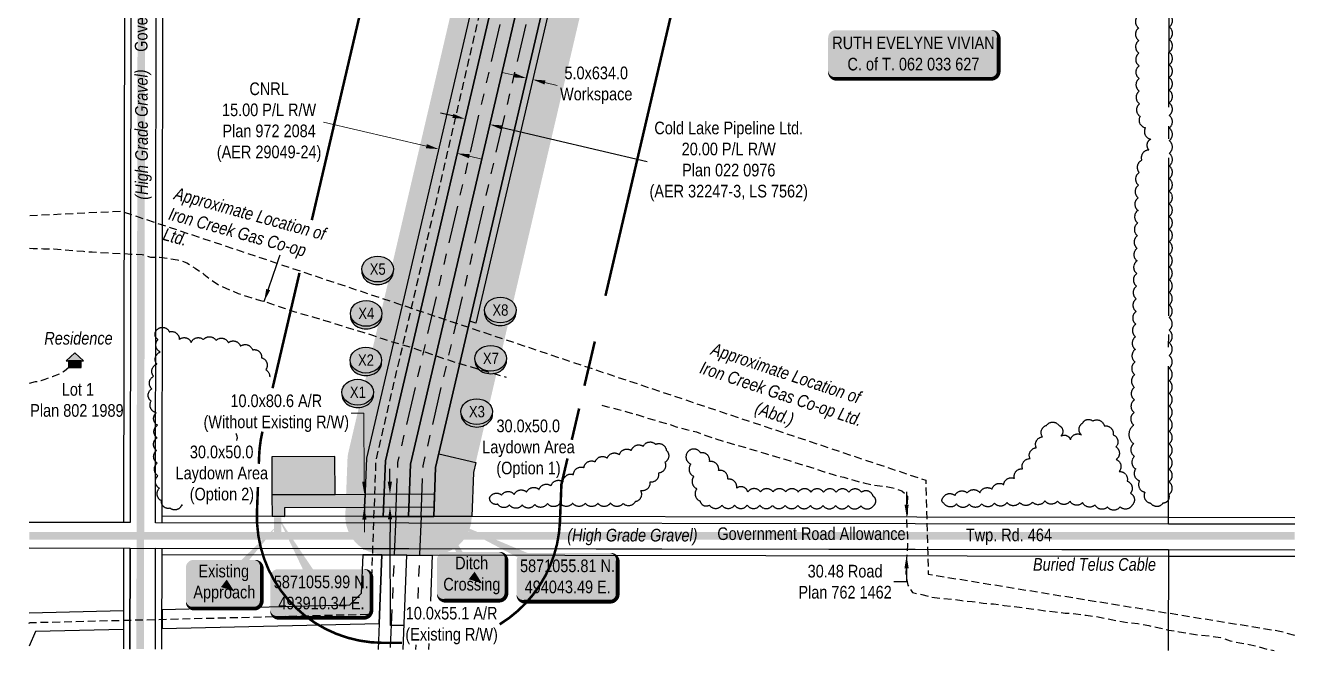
# Model space of a CAD drawing. Extents: x 493642 to 494827, y 5870938 to 5872645.
# Drawn here: x 493710 to 494718, y 5870938 to 5871445 of the extents above; entities that cross this region are included whole.
import ezdxf
from ezdxf.enums import TextEntityAlignment as Align

# ---------------------------------------------------------------- set-up
doc = ezdxf.new("R2010")
doc.units = 0
doc.header["$LTSCALE"] = 5
doc.header["$PDSIZE"] = 0.5
for name, pattern in [('0', [1, 1, 0]), ('foc-DRILLPATH', [14.75, 6, -1.75, 1.75, -1.75, 1.75, -1.75]), ('foc-QUARTERLINE', [33, 25, -3, 2, -3]), ('foc-TIELINE', [1.875, 1.25, -0.625]), ('UG_PIPE', [1.875, 1.25, -0.625])]:
    doc.linetypes.add(name, pattern=pattern)
doc.layers.get('Defpoints').update_dxf_attribs({"color": 9})
for name, color, linetype in [('AS-OWNER', 7, 'Continuous'), ('AS-PIPE-UG', 44, 'UG_PIPE'), ('AS-PIPE-UG-T', 44, 'Continuous'), ('AS-RESIDENCE', 14, 'Continuous'), ('AS-ROADS', 254, 'Continuous'), ('AS-TELUS', 224, 'foc-TEL'), ('C-RW', 13, 'Continuous'), ('DETAIL-T', 7, 'Continuous'), ('F-RW', 190, 'Continuous'), ('L-ROAD-T', 7, 'Continuous'), ('L-SEC', 7, 'Continuous'), ('L-SECQ', 8, 'foc-QUARTERLINE'), ('L-TITLEDB-T', 4, 'Continuous'), ('P-BUFFER-H 30m', 51, 'Continuous'), ('P-BUFFER-YELLOW', 50, 'foc-TIELINE'), ('P-CROSSINGS', 250, 'Continuous'), ('P-PDRILLPATH', 12, 'foc-DRILLPATH'), ('P-PROPOSED', 10, 'Continuous'), ('P-PROPOSED-T', 10, 'Continuous'), ('P-TEMP-BLUE', 146, 'Continuous'), ('P-TEMP-BLUE-T', 146, 'Continuous'), ('P-TEMP-H', 41, 'Continuous'), ('P-TEMP_ACCESS ROAD', 46, 'Continuous'), ('P-TEMP_LOG DECK', 46, 'Continuous'), ('P-TEMP_WORKSPACE', 46, 'Continuous'), ('T-BUSH', 110, '0')]:
    doc.layers.add(name, color=color, linetype=linetype)
for name, color, linetype, lineweight in [('F-RW-T', 190, 'Continuous', 9), ('P-TEMP-T', 46, 'Continuous', 18), ('T-TEXT', 48, 'Continuous', 18)]:
    doc.layers.add(name, color=color, linetype=linetype, lineweight=lineweight)
for name, color, linetype, true_color in [('P-REPAIR-TEAL-H', 7, 'Continuous', 0xb8f9d7), ('P-REPAIR-YELLOW-H', 7, 'Continuous', 0xeff1c0), ('P-TEMP-BLUE-H', 7, 'Continuous', 0x99e6ff)]:
    doc.layers.add(name, color=color, linetype=linetype, true_color=true_color)
doc.styles.add('175L', font='ARIALN.TTF', dxfattribs={"height": 20})
doc.styles.add('80', font='ARIALN.TTF', dxfattribs={"height": 10})
doc.styles.add('80CG', font='ARIALN.TTF', dxfattribs={"height": 10})
doc.styles.add('80L', font='ARIALN.TTF', dxfattribs={"height": 10})
doc.styles.add('80LS', font='ARIALNI.TTF', dxfattribs={"height": 10})
doc.styles.add('Crossing', font='ARIALN.TTF', dxfattribs={"height": 10})
doc.styles.add('foc-LtypeFont', font='ARIALN.TTF', dxfattribs={"height": 7.35})
doc.linetypes.add('foc-TEL', pattern='A,2,-1,["T",foc-LtypeFont,S=0.2,R=0,X=-0.425,Y=-0.75],-1.24,8', length=12.24)
doc.dimstyles.new('Compass 5 000', dxfattribs={"dimscale": 5, "dimtxt": 9, "dimasz": 2, "dimexe": 0.2, "dimexo": 0.0625, "dimgap": 0.5, "dimtad": 0, "dimtih": 1, "dimtoh": 1, "dimzin": 0, "dimdsep": 46, "dimtxsty": '80CG', "dimcen": 0.1, "dimse1": 1, "dimse2": 1, "dimclrd": 256, "dimclrt": 256, "dimaunit": 1, "dimadec": 4, "dimazin": 0, "dimtfac": 0.06, "dimtofl": 0, "dimtmove": 0, "dimatfit": 1, "dimfxl": 0.2, "dimtolj": 1, "dimtzin": 0, "dimlwd": -1, "dimarcsym": 0})

# ---------------------------------------------------------------- blocks, each defined once
blk = doc.blocks.new('*D373')
at = {"layer": 'Defpoints', "color": 0, "transparency": 16777216}
for p in [(494038.2, 5871349.6), (494037.5, 5871346.7), (494052.9, 5871346.2)]:
    blk.add_point(p, dxfattribs=at)
at = {"layer": 'F-RW-T', "transparency": 16777216}
for p, q in [((494027.8, 5871348.9), (493946.5, 5871367.9)), ((494061.9, 5871341), (494071.6, 5871338.7))]:
    blk.add_line(p, q, dxfattribs=at)
for points in [[(494028.2, 5871350.6), (494027.4, 5871347.3), (494037.5, 5871346.7)], [(494062.3, 5871342.6), (494061.5, 5871339.4), (494052.2, 5871343.3)]]:
    blk.add_solid(points, dxfattribs=at)
at = {"layer": 'F-RW-T', "transparency": 16777216, "insert": (493903.3, 5871367.9), "char_height": 10, "attachment_point": 5, "style": '80CG'}
blk.add_mtext('\\A1;CNRL\\P15.00 P/L R/W^JPlan 972 2084\\P(AER 29049-24)', dxfattribs=at)
blk = doc.blocks.new('*D374')
at = {"layer": 'Defpoints', "color": 0, "transparency": 16777216}
for p in [(494078, 5871366.1), (494055, 5871355.4), (494074.5, 5871350.9)]:
    blk.add_point(p, dxfattribs=at)
at = {"layer": 'P-PROPOSED-T', "color": 240, "transparency": 16777216}
for p, q in [((494048.8, 5871372.9), (494039.1, 5871375.2)), ((494087.8, 5871363.8), (494202.7, 5871336.9))]:
    blk.add_line(p, q, dxfattribs=at)
for points in [[(494049.2, 5871374.5), (494048.4, 5871371.3), (494058.5, 5871370.6)], [(494088.1, 5871365.4), (494087.4, 5871362.2), (494078, 5871366.1)]]:
    blk.add_solid(points, dxfattribs=at)
at = {"layer": 'P-PROPOSED-T', "transparency": 16777216, "insert": (494267.2, 5871336.9), "char_height": 10, "attachment_point": 5, "style": '80CG'}
blk.add_mtext('\\A1;Cold Lake Pipeline Ltd.\\P20.00 P/L R/W\\PPlan 022 0976\\P(AER 32247-3, LS 7562)', dxfattribs=at)
blk = doc.blocks.new('*D377')
at = {"layer": 'Defpoints', "color": 0, "transparency": 16777216}
for p in [(494205.4, 5871055.6), (494408.1, 5871055.3), (494205.3, 5871025.1)]:
    blk.add_point(p, dxfattribs=at)
at = {"layer": 'L-TITLEDB-T', "transparency": 16777216}
for p, q in [((494408.1, 5871065.3), (494408.1, 5871075.3)), ((494408, 5871014.8), (494408, 5871004.2)), ((494408, 5871004.2), (494398, 5871004.2))]:
    blk.add_line(p, q, dxfattribs=at)
for points in [[(494406.4, 5871065.3), (494409.7, 5871065.3), (494408.1, 5871055.3)], [(494406.3, 5871014.8), (494409.7, 5871014.8), (494408, 5871024.8)]]:
    blk.add_solid(points, dxfattribs=at)
at = {"layer": 'L-TITLEDB-T', "transparency": 16777216, "insert": (494359.3, 5871004.2), "char_height": 10, "attachment_point": 5, "style": '80CG'}
blk.add_mtext('\\A1;30.48 Road\\PPlan 762 1462', dxfattribs=at)
blk = doc.blocks.new('*D380')
at = {"layer": 'Defpoints', "color": 0, "transparency": 16777216}
for p in [(493961.4, 5871073.3), (493978.7, 5871073.4), (493961.5, 5871063.3)]:
    blk.add_point(p, dxfattribs=at)
at = {"layer": 'P-TEMP-T', "transparency": 16777216}
for p, q in [((493978.4, 5871137.6), (493968.4, 5871137.6)), ((493978.6, 5871083.4), (493978.4, 5871137.6)), ((493978.8, 5871053.4), (493978.8, 5871043.4))]:
    blk.add_line(p, q, dxfattribs=at)
for points in [[(493980.3, 5871083.4), (493977, 5871083.4), (493978.7, 5871073.4)], [(493980.4, 5871053.4), (493977.1, 5871053.4), (493978.7, 5871063.4)]]:
    blk.add_solid(points, dxfattribs=at)
at = {"layer": 'P-TEMP-T', "transparency": 16777216, "insert": (493909, 5871137.6), "char_height": 10, "attachment_point": 5, "style": '80CG'}
blk.add_mtext('\\A1;10.0x80.6 A/R\\P(Without Existing R/W)', dxfattribs=at)
blk = doc.blocks.new('*U384')
h = blk.add_hatch(color=255)
edge = h.paths.add_edge_path()
edge.add_line((-24, -20), (24, -20))
edge.add_arc((24, -14), 6, 270, 360)
edge.add_line((30, -14), (30, 12.5))
edge.add_arc((24, 12.5), 6, 0, 90)
edge.add_line((24, 18.5), (-24, 18.5))
edge.add_arc((-24, 12.5), 6, 90, 180)
edge.add_line((-30, 12.5), (-30, -14))
edge.add_arc((-24, -14), 6, 180, 270)
at = {"color": 1, "flags": 128}
for points in [[(42.9, 46.3, 0, 7.5, 0), (0, 0, 0, 0, 0)], [(8.2, -6.3, 0, 7.5, 0), (0, 0, 0, 0, 0)]]:
    blk.add_lwpolyline(points, format="xyseb", dxfattribs=at)
blk.add_lwpolyline([(-24, -20, 3, 3, 0), (24, -20, 3, 3, 0.414214), (30, -14, 3, 3, 0), (30, 12.5, 3, 0, 0.414214), (24, 18.5, 0, 0, 0), (-24, 18.5, 0, 0, 0.414214), (-30, 12.5, 0, 0, 0), (-30, -14, 0, 3, 0.414214)], format="xyseb", close=True, dxfattribs=at)
at = {"color": 1, "style": '80'}
blk.add_attdef('ENTER_TEXT_001', (-26.8, -4.9), '', height=10, dxfattribs=at)
blk = doc.blocks.new('*U385')
h = blk.add_hatch(color=254)
edge = h.paths.add_edge_path()
edge.add_line((-34, -20), (34, -20))
edge.add_arc((34, -14), 6, 270, 360)
edge.add_line((40, -14), (40, 12.5))
edge.add_arc((34, 12.5), 6, 0, 90)
edge.add_line((34, 18.5), (-34, 18.5))
edge.add_arc((-34, 12.5), 6, 90, 180)
edge.add_line((-40, 12.5), (-40, -14))
edge.add_arc((-34, -14), 6, 180, 270)
at = {"color": 1, "flags": 128}
blk.add_lwpolyline([(-34, 59.8, 0, 10, 0), (0, 0, 5, 5, 0)], format="xyseb", dxfattribs=at)
blk.add_lwpolyline([(-34, -20, 3, 3, 0), (34, -20, 3, 3, 0.414214), (40, -14, 3, 3, 0), (40, 12.5, 3, 0, 0.414214), (34, 18.5, 0, 0, 0), (-34, 18.5, 0, 0, 0.414214), (-40, 12.5, 0, 0, 0), (-40, -14, 0, 3, 0.414214)], format="xyseb", close=True, dxfattribs=at)
at = {"color": 1, "style": '80'}
blk.add_attdef('ENTER_TEXT_001', (-36, -5), '', height=10, dxfattribs=at)
blk = doc.blocks.new('*U386')
h = blk.add_hatch(color=255)
edge = h.paths.add_edge_path()
edge.add_line((-21.5, -20), (21.5, -20))
edge.add_arc((21.5, -14), 6, 270, 360)
edge.add_line((27.5, -14), (27.5, 12.5))
edge.add_arc((21.5, 12.5), 6, 0, 90)
edge.add_line((21.5, 18.5), (-21.5, 18.5))
edge.add_arc((-21.5, 12.5), 6, 90, 180)
edge.add_line((-27.5, 12.5), (-27.5, -14))
edge.add_arc((-21.5, -14), 6, 180, 270)
at = {"color": 1, "flags": 128}
for points in [[(-24.8, 46.7, 0, 7.5, 0), (0, 0, 0, 0, 0)], [(8.2, -6.3, 0, 7.5, 0), (0, 0, 0, 0, 0)]]:
    blk.add_lwpolyline(points, format="xyseb", dxfattribs=at)
blk.add_lwpolyline([(-21.5, -20, 3, 3, 0), (21.5, -20, 3, 3, 0.414214), (27.5, -14, 3, 3, 0), (27.5, 12.5, 3, 0, 0.414214), (21.5, 18.5, 0, 0, 0), (-21.5, 18.5, 0, 0, 0.414214), (-27.5, 12.5, 0, 0, 0), (-27.5, -14, 0, 3, 0.414214)], format="xyseb", close=True, dxfattribs=at)
at = {"color": 1, "style": '80'}
blk.add_attdef('ENTER_TEXT_001', (-26.8, -4.9), '', height=10, dxfattribs=at)
blk = doc.blocks.new('*U387')
h = blk.add_hatch(color=254)
edge = h.paths.add_edge_path()
edge.add_line((-34, -20), (34, -20))
edge.add_arc((34, -14), 6, 270, 360)
edge.add_line((40, -14), (40, 12.5))
edge.add_arc((34, 12.5), 6, 0, 90)
edge.add_line((34, 18.5), (-34, 18.5))
edge.add_arc((-34, 12.5), 6, 90, 180)
edge.add_line((-40, 12.5), (-40, -14))
edge.add_arc((-34, -14), 6, 180, 270)
at = {"color": 1, "flags": 128}
blk.add_lwpolyline([(-100.4, 47.5, 0, 10, 0), (0, 0, 5, 5, 0)], format="xyseb", dxfattribs=at)
blk.add_lwpolyline([(-34, -20, 3, 3, 0), (34, -20, 3, 3, 0.414214), (40, -14, 3, 3, 0), (40, 12.5, 3, 0, 0.414214), (34, 18.5, 0, 0, 0), (-34, 18.5, 0, 0, 0.414214), (-40, 12.5, 0, 0, 0), (-40, -14, 0, 3, 0.414214)], format="xyseb", close=True, dxfattribs=at)
at = {"color": 1, "style": '80'}
blk.add_attdef('ENTER_TEXT_001', (-36, -5), '', height=10, dxfattribs=at)
blk = doc.blocks.new('res_occ')
for points in [[(0.1, 0.89), (-1.26, -0.37), (1.46, -0.37)], [(-0.9, -1.43), (1.1, -1.43), (1.1, -0.37), (-0.9, -0.37)]]:
    blk.add_hatch(color=14).paths.add_polyline_path(points)
at = {"color": 14}
for points in [[(0.1, 0.89), (-1.26, -0.37), (1.46, -0.37)], [(-0.9, -1.43), (1.1, -1.43), (1.1, -0.37), (-0.9, -0.37)]]:
    blk.add_lwpolyline(points, close=True, dxfattribs=at)
blk = doc.blocks.new('xing2')
h = blk.add_hatch(color=50)
h.dxf.hatch_style = 1
edge = h.paths.add_edge_path()
edge.add_ellipse((0, 0), major_axis=(-12.5, 0), ratio=0.816297, start_angle=0, end_angle=360)
h = blk.add_hatch(color=250)
h.dxf.hatch_style = 1
edge = h.paths.add_edge_path()
edge.add_ellipse((0, -2), major_axis=(-12.5, 0), ratio=0.816297, start_angle=0, end_angle=180)
edge.add_line((12.5, -2), (12.5, 0))
edge.add_ellipse((0, 0), major_axis=(-12.5, 0), ratio=0.816297, start_angle=0, end_angle=180, ccw=False)
edge.add_line((-12.5, 0), (-12.5, -2))
at = {"color": 250}
blk.add_ellipse((0, 0), major_axis=(-12.5, 0), ratio=0.816297, dxfattribs=at)
blk.add_ellipse((0, -2), major_axis=(-12.5, 0), ratio=0.816297, start_param=0, end_param=3.141593, dxfattribs=at)
at = {"color": 250, "style": 'Crossing'}
blk.add_attdef('CROSSING', text='', height=9, dxfattribs=at).set_placement((0.1, 0), align=Align.MIDDLE_CENTER)
at = {"color": 250, "style": 'Crossing', "flags": 1}
for tag, p in [('OWNER', (0.1, -12.5)), ('DESCRIPTION', (0.1, -25.8)), ('LOCATION', (0.1, -39.3)), ('DWG_REF', (0.1, -52.8))]:
    blk.add_attdef(tag, text='', height=9, dxfattribs=at).set_placement(p, align=Align.MIDDLE_CENTER)
blk = doc.blocks.new('*U463')
h = blk.add_hatch(color=59)
edge = h.paths.add_edge_path()
edge.add_line((-61.5, -20), (61.5, -20))
edge.add_arc((61.5, -14), 6, 270, 360)
edge.add_line((67.5, -14), (67.5, 12.5))
edge.add_arc((61.5, 12.5), 6, 0, 90)
edge.add_line((61.5, 18.5), (-61.5, 18.5))
edge.add_arc((-61.5, 12.5), 6, 90, 180)
edge.add_line((-67.5, 12.5), (-67.5, -14))
edge.add_arc((-61.5, -14), 6, 180, 270)
at = {"color": 1, "flags": 128}
blk.add_lwpolyline([(-61.5, -20, 3, 3, 0), (61.5, -20, 3, 3, 0.414214), (67.5, -14, 3, 3, 0), (67.5, 12.5, 3, 0, 0.414214), (61.5, 18.5, 0, 0, 0), (-61.5, 18.5, 0, 0, 0.414214), (-67.5, 12.5, 0, 0, 0), (-67.5, -14, 0, 3, 0.414214)], format="xyseb", close=True, dxfattribs=at)
blk.add_lwpolyline([(-14, -2.4, 0, 7.5, 0), (0, 0, 0, 0, 0)], format="xyseb", dxfattribs=at)
at = {"color": 1, "style": '80'}
blk.add_attdef('ENTER_TEXT_001', (-36, -5), '', height=10, dxfattribs=at)
blk = doc.blocks.new('*D479')
at = {"layer": 'Defpoints', "color": 0, "transparency": 16777216}
for p in [(493999, 5871073.5), (494031.1, 5871073.6), (494031.1, 5871063.6)]:
    blk.add_point(p, dxfattribs=at)
at = {"layer": 'P-TEMP-BLUE-T', "transparency": 16777216}
for p, q in [((493998.9, 5871083.5), (493998.9, 5871093.5)), ((493999.1, 5871053.5), (493999.1, 5871043.5)), ((493999.4, 5870969.5), (493999.1, 5871043.5)), ((494009.4, 5870969.5), (493999.4, 5870969.5))]:
    blk.add_line(p, q, dxfattribs=at)
for points in [[(494000.6, 5871083.5), (493997.2, 5871083.5), (493999, 5871073.5)], [(494000.7, 5871053.5), (493997.4, 5871053.5), (493999, 5871063.5)]]:
    blk.add_solid(points, dxfattribs=at)
at = {"layer": 'P-TEMP-BLUE-T', "transparency": 16777216, "insert": (494047.8, 5870969.5), "char_height": 10, "attachment_point": 5, "style": '80CG'}
blk.add_mtext('\\A1;10.0x55.1 A/R\\P(Existing R/W)', dxfattribs=at)
blk = doc.blocks.new('*D486')
at = {"layer": 'Defpoints', "color": 0, "transparency": 16777216}
for p in [(494106.8, 5871401.2), (494111.6, 5871400.1), (494112, 5871401.7)]:
    blk.add_point(p, dxfattribs=at)
at = {"layer": 'P-TEMP-T', "transparency": 16777216}
for p, q in [((494097.4, 5871405.1), (494087.7, 5871407.3)), ((494121.7, 5871399.4), (494131.5, 5871397.1))]:
    blk.add_line(p, q, dxfattribs=at)
for points in [[(494097.8, 5871406.7), (494097, 5871403.4), (494107.1, 5871402.8)], [(494122.1, 5871401), (494121.4, 5871397.8), (494112, 5871401.7)]]:
    blk.add_solid(points, dxfattribs=at)
at = {"layer": 'P-TEMP-T', "transparency": 16777216, "insert": (494162.3, 5871397.1), "char_height": 10, "attachment_point": 5, "style": '80CG'}
blk.add_mtext('\\A1;5.0x634.0\\PWorkspace', dxfattribs=at)

msp = doc.modelspace()

# ---------------------------------------------------------------- hatches: boundary and pattern name
at = {"layer": 'P-BUFFER-H 30m'}
h = msp.add_hatch(color=256, dxfattribs=at)
h.dxf.hatch_style = 1
h.paths.add_polyline_path([(494239.869, 5871839.138), (494241.954, 5871848.059, 0.48272697), (494212.782, 5871884.885), (494192.25, 5871884.913), (494171.718, 5871884.941, 0.34887862), (494142.463, 5871861.765), (493966.128, 5871106.867, 0.04773497), (493965.364, 5871101.203), (493963.654, 5871057.013, 0.42550424), (493993.624, 5871025.853), (494013.605, 5871025.847), (494033.585, 5871025.798, 0.40365509), (494063.637, 5871054.637), (494065.031, 5871090.643)])
h.paths.add_polyline_path([(494035.164, 5871094.672), (494033.66, 5871055.797), (494013.647, 5871055.847), (493993.632, 5871055.853), (493995.342, 5871100.043), (494171.676, 5871854.941), (494192.208, 5871854.913), (494212.74, 5871854.885), (494210.655, 5871845.961)], flags=16)
at = {"layer": 'P-REPAIR-TEAL-H'}
h = msp.add_hatch(color=256, dxfattribs=at)
h.dxf.hatch_style = 1
h.paths.add_polyline_path([(493993.632, 5871055.853), (494013.647, 5871055.847), (494015.253, 5871097.358), (494192.208, 5871854.913), (494171.676, 5871854.941), (493995.342, 5871100.043)])
at = {"layer": 'P-REPAIR-YELLOW-H'}
h = msp.add_hatch(color=256, dxfattribs=at)
h.dxf.hatch_style = 1
h.paths.add_polyline_path([(494192.208, 5871854.913), (494191.18, 5871850.511), (494015.253, 5871097.357), (494013.647, 5871055.847), (494033.66, 5871055.797), (494035.164, 5871094.672), (494210.655, 5871845.961), (494212.74, 5871854.885)])
at = {"layer": 'P-TEMP-BLUE-H'}
h = msp.add_hatch(color=256, dxfattribs=at)
h.dxf.hatch_style = 1
h.paths.add_polyline_path([(493978.912, 5871063.367), (494033.962, 5871063.617), (494034.349, 5871073.619), (493979.299, 5871073.369)])
at = {"layer": 'P-TEMP-H'}
h = msp.add_hatch(color=256, dxfattribs=at)
h.dxf.hatch_style = 1
h.paths.add_polyline_path([(494211.249, 5871826.52), (494066.996, 5871208.964), (494062.233, 5871210.556), (494206.38, 5871827.657)])
h = msp.add_hatch(color=256, dxfattribs=at)
h.dxf.hatch_style = 1
h.paths.add_polyline_path([(494033.66, 5871055.797), (494035.164, 5871094.672), (494037.689, 5871105.481), (494066.903, 5871098.657), (494065.031, 5871090.643), (494063.681, 5871055.776)])
h = msp.add_hatch(color=256, dxfattribs=at)
h.dxf.hatch_style = 1
h.paths.add_polyline_path([(493955.493, 5871073.261), (493955.357, 5871103.261), (493905.358, 5871103.034), (493905.494, 5871073.035)])
h = msp.add_hatch(color=256, dxfattribs=at)
h.dxf.hatch_style = 1
h.paths.add_polyline_path([(493905.833, 5871056.001), (493915.835, 5871055.987), (493915.694, 5871063.081), (493978.912, 5871063.367), (493979.299, 5871073.369), (493905.494, 5871073.035)])

# ---------------------------------------------------------------- linework, layer by layer
at = {"layer": 'AS-PIPE-UG', "flags": 128}
for points in [[(493713.32, 5870971.178), (493713.641, 5870971.896), (493983.589, 5870978.575), (493987.994, 5871099.98), (494186.28, 5871954.964)], [(493713.781, 5871294.085), (493786.225, 5871297.592), (494423.147, 5871084.581), (494425.185, 5871010.157), (494703.541, 5870965.178), (494715.213, 5870961.756)], [(493713.744, 5871268.196), (493716.635, 5871268.108), (493724.659, 5871267.79), (493732.767, 5871267.811), (493740.739, 5871267.113), (493748.775, 5871266.224), (493756.27, 5871265.751), (493763.26, 5871265.218), (493763.36, 5871265.249), (493794.11, 5871263.609), (493797.552, 5871263.424), (493802.865, 5871263.26), (493802.887, 5871263.24), (493802.865, 5871263.26), (493809.413, 5871261.114), (493816.487, 5871261.027), (493823.168, 5871260.253), (493830.81, 5871259.036), (493838.224, 5871256.762), (493844.647, 5871252.419), (493851.613, 5871247.794), (493857.807, 5871242.799), (493863.945, 5871238.744), (493878.74, 5871232.479), (493886.086, 5871230.025), (493893.614, 5871227.71), (493900.973, 5871225.754), (493908.68, 5871222.997), (493916.021, 5871220.443), (493923.553, 5871217.923), (493931.197, 5871215.804), (493938.73, 5871213.628), (493946.386, 5871211.348), (493954.15, 5871208.995), (493961.855, 5871206.542), (493969.698, 5871204.059), (493977.463, 5871201.857), (493985.088, 5871199.299), (493992.79, 5871196.617), (494000.696, 5871194.176), (494008.472, 5871191.894), (494016.323, 5871189.591), (494024.09, 5871186.958), (494031.769, 5871184.31), (494039.395, 5871181.746), (494047.341, 5871179.061), (494055.18, 5871176.69), (494091.038, 5871166.109)], [(493713.591, 5871161.297), (493718.492, 5871162.588), (493722.826, 5871163.507), (493725.916, 5871164.511), (493731.783, 5871166.764), (493737.551, 5871168.946), (493741.271, 5871171.081), (493744.75, 5871174.079), (493748.08, 5871177.829)], [(494166.842, 5871143.967), (494171.178, 5871142.776), (494178.881, 5871140.789), (494186.648, 5871138.787), (494194.426, 5871136.486), (494202.168, 5871133.988), (494210.002, 5871131.695), (494217.939, 5871129.549), (494225.709, 5871126.943), (494233.846, 5871124.819), (494241.621, 5871122.762), (494249.193, 5871120.083), (494256.992, 5871117.373), (494264.867, 5871114.911), (494272.739, 5871112.537), (494280.773, 5871110.406), (494288.295, 5871108.157), (494296.232, 5871105.764), (494304.113, 5871103.412), (494311.557, 5871101.342), (494319.3, 5871098.769), (494327.542, 5871096.151), (494335.213, 5871093.8), (494342.871, 5871091.299), (494350.553, 5871088.778), (494358.35, 5871086.944), (494366.112, 5871084.51), (494374.076, 5871082.505), (494381.611, 5871080.799), (494389.458, 5871079.911), (494397.203, 5871078.62), (494404.346, 5871076.199), (494408.615, 5871072.08), (494408.33, 5871065.709), (494408.48, 5871058.449), (494408.022, 5871054.227), (494408.288, 5871046.364), (494408.657, 5871040.326), (494408.662, 5871040.145), (494408.808, 5871040.101), (494408.777, 5871039.792), (494408.812, 5871033.563), (494408.139, 5871026.173), (494407.704, 5871018.18), (494407.469, 5871010.094), (494408.995, 5871001.605), (494412.567, 5870995.693), (494420.025, 5870994.136), (494427.691, 5870992.166), (494435.796, 5870991.105), (494443.761, 5870990.504), (494451.805, 5870989.245), (494459.947, 5870988.69), (494468.727, 5870987.318), (494476.89, 5870986.629), (494485.154, 5870985.545), (494493.135, 5870984.522), (494501.182, 5870983.534), (494509.256, 5870982.579), (494517.35, 5870981.318), (494525.522, 5870980.442), (494533.654, 5870979.456), (494541.922, 5870978.81), (494550.258, 5870977.723), (494558.433, 5870976.582), (494566.521, 5870975.071), (494574.729, 5870973.246), (494582.685, 5870971.844), (494591.13, 5870971.159), (494599.665, 5870969.544), (494608.102, 5870967.755), (494615.579, 5870965.865), (494623.786, 5870964.648), (494631.477, 5870963.302), (494640.175, 5870962.06), (494648.64, 5870961.202), (494656.431, 5870959.979), (494664.276, 5870957.522), (494671.942, 5870955.76), (494679.349, 5870954.676), (494686.93, 5870952.889), (494693.588, 5870950.858), (494699, 5870949.697)]]:
    msp.add_lwpolyline(points, dxfattribs=at)
at = {"layer": 'AS-ROADS', "const_width": 6, "flags": 128}
for points in [[(493801.221, 5870950.973), (493803.124, 5871943.049)], [(493910.094, 5871039.737), (493910.094, 5871055.091)], [(493713.419, 5871040.547), (494715.312, 5871040.596)]]:
    msp.add_lwpolyline(points, dxfattribs=at)
at = {"layer": 'AS-TELUS', "flags": 128}
msp.add_lwpolyline([(493793.177, 5870950.985), (493793.278, 5871030.874), (494715.298, 5871029.557)], dxfattribs=at)
at = {"layer": 'C-RW', "flags": 128}
for points in [[(494195.042, 5871954.953), (494171.704, 5871855.06), (493995.342, 5871100.043), (493993.632, 5871055.853), (494013.646, 5871055.825), (494015.253, 5871097.357), (494191.18, 5871850.511), (494215.575, 5871954.927)], [(494009.564, 5870950.677), (494012.476, 5871025.364), (493992.451, 5871025.39), (493990.374, 5870971.293), (493989.541, 5870950.706), (493989.541, 5870950.706)]]:
    msp.add_lwpolyline(points, dxfattribs=at)
at = {"layer": 'F-RW', "flags": 128}
for points in [[(494179.643, 5871954.973), (494157.097, 5871858.472), (493980.409, 5871102.057), (493978.622, 5871055.897), (493993.632, 5871055.853), (493995.342, 5871100.043), (494171.704, 5871855.06), (494195.042, 5871954.953)], [(494236.107, 5871954.9), (494210.655, 5871845.961), (494035.164, 5871094.672), (494033.66, 5871055.797), (494013.647, 5871055.847), (494015.253, 5871097.357), (494191.18, 5871850.511), (494215.575, 5871954.927)], [(493818.518, 5870967.113), (493990.374, 5870971.293), (493992.451, 5871025.39), (493977.441, 5871025.459), (493976.278, 5870994.962), (493966.899, 5870985.726), (493818.55, 5870982.119), (493818.518, 5870967.113)], [(494009.564, 5870950.677), (494012.476, 5871025.364), (494032.491, 5871025.353), (494031.068, 5870988.85)], [(493713.332, 5870979.606), (493788.051, 5870981.364), (493788.03, 5870966.37), (493718.492, 5870964.729), (493713.294, 5870953.264)], [(494029.758, 5870955.272), (494029.578, 5870950.649)]]:
    msp.add_lwpolyline(points, dxfattribs=at)
at = {"layer": 'L-SEC'}
for p, q in [((493789.297, 5871855.468), (493788.127, 5871050.988)), ((493794.477, 5871855.461), (493793.307, 5871050.98)), ((493813.414, 5871050.952), (493814.584, 5871855.433)), ((493818.594, 5871050.945), (493819.764, 5871855.426)), ((494615.326, 5871054.991), (493818.602, 5871056.125)), ((494715.329, 5871054.845), (494615.326, 5871054.991)), ((493793.307, 5871050.98), (493713.434, 5871051.056)), ((494615.318, 5871049.811), (493813.414, 5871050.952)), ((494715.323, 5871049.665), (494615.318, 5871049.811)), ((493713.405, 5871030.95), (493793.278, 5871030.874)), ((493788.098, 5871030.88), (493787.997, 5870950.992)), ((493793.278, 5871030.874), (493793.177, 5870950.985)), ((493813.285, 5870950.956), (493813.386, 5871030.845)), ((493813.386, 5871030.845), (494615.292, 5871029.705)), ((493818.464, 5870950.949), (493818.566, 5871030.838)), ((493818.559, 5871025.657), (494615.285, 5871024.525)), ((494615.285, 5871024.525), (494715.291, 5871024.379)), ((494615.292, 5871029.705), (494715.298, 5871029.559))]:
    msp.add_line(p, q, dxfattribs=at)
at = {"layer": 'L-SECQ'}
for p, q in [((494615.318, 5871049.811), (494616.257, 5871814.329)), ((494615.292, 5871029.705), (494615.207, 5870949.816))]:
    msp.add_line(p, q, dxfattribs=at)
at = {"layer": 'P-BUFFER-YELLOW', "ltscale": 2, "const_width": 2, "flags": 128}
for points in [[(494169.58, 5871230.483), (494308.034, 5871823.215), (494310.118, 5871832.134, 0.48272697), (494212.878, 5871954.885), (494192.346, 5871954.913), (494171.814, 5871954.941, 0.34887862), (494074.298, 5871877.688), (493937.126, 5871290.447)], [(493898.016, 5871123.015), (493897.963, 5871122.789, 0.04773497), (493895.417, 5871103.91), (493895.227, 5871099.006)], [(493896.081, 5871112.18, 0.02075088), (493895.417, 5871103.91), (493895.17, 5871097.542)], [(494085.819, 5870970.478, 0.25092538), (494133.585, 5871051.931), (494134.719, 5871081.243), (494139.521, 5871101.798)], [(493894.458, 5871079.136), (493893.707, 5871059.72, 0.42550424), (493993.604, 5870955.853), (494008.404, 5870955.849)]]:
    msp.add_lwpolyline(points, format="xyb", dxfattribs=at)
for points in [[(493927.378, 5871248.717), (493906.048, 5871157.401)], [(494152.956, 5871159.318), (494161.138, 5871194.342)], [(494142.956, 5871116.504), (494148.755, 5871141.333)]]:
    msp.add_lwpolyline(points, dxfattribs=at)
at = {"layer": 'P-PDRILLPATH', "flags": 128}
for points in [[(494003.639, 5871055.85), (494005.298, 5871098.7), (494181.442, 5871852.785), (494181.94, 5871854.927)], [(494023.654, 5871055.833), (494025.209, 5871096.014), (494200.918, 5871848.236), (494202.467, 5871854.899)], [(494003.639, 5871055.85), (493999.196, 5870950.692)], [(494023.654, 5871055.833), (494020.962, 5870990.298)], [(494019.482, 5870954.27), (494019.334, 5870950.663)]]:
    msp.add_lwpolyline(points, dxfattribs=at)
at = {"layer": 'P-PROPOSED', "flags": 128}
for points in [[(493993.632, 5871055.853), (494013.647, 5871055.847), (494015.253, 5871097.358), (494192.208, 5871854.913), (494171.676, 5871854.941), (493995.342, 5871100.043), (493993.632, 5871055.853)], [(494192.208, 5871854.913), (494191.18, 5871850.511), (494015.253, 5871097.357), (494013.647, 5871055.847), (494033.66, 5871055.797), (494035.164, 5871094.672), (494210.655, 5871845.961), (494212.74, 5871854.885)]]:
    msp.add_lwpolyline(points, close=True, dxfattribs=at)
at = {"layer": 'P-TEMP-BLUE', "flags": 128}
msp.add_lwpolyline([(493978.912, 5871063.367), (494033.962, 5871063.617), (494034.349, 5871073.619), (494034.349, 5871073.619), (493979.299, 5871073.369), (493978.912, 5871063.367)], close=True, dxfattribs=at)
at = {"layer": 'P-TEMP_ACCESS ROAD', "flags": 128}
msp.add_lwpolyline([(493905.833, 5871056.001), (493915.835, 5871055.987), (493915.694, 5871063.081), (493978.912, 5871063.367), (493979.299, 5871073.369), (493905.494, 5871073.035), (493905.833, 5871056.001)], close=True, dxfattribs=at)
at = {"layer": 'P-TEMP_LOG DECK', "flags": 128}
for points in [[(494033.66, 5871055.797), (494035.164, 5871094.672), (494037.689, 5871105.481), (494066.903, 5871098.657), (494065.031, 5871090.643), (494063.681, 5871055.776)], [(493955.493, 5871073.261), (493955.357, 5871103.261), (493905.358, 5871103.034), (493905.494, 5871073.035)]]:
    msp.add_lwpolyline(points, close=True, dxfattribs=at)
at = {"layer": 'P-TEMP_WORKSPACE', "flags": 128}
msp.add_lwpolyline([(494211.249, 5871826.52), (494066.996, 5871208.964), (494062.233, 5871210.556), (494206.38, 5871827.657)], close=True, dxfattribs=at)
at = {"layer": 'T-BUSH', "flags": 128}
for points in [[(494587.693, 5871113.464, 0.52056705), (494588.542, 5871103.5, 0.52056705), (494589.391, 5871093.536, 0.52056705), (494592.422, 5871084.16, 0.52056705), (494596.698, 5871075.121, 0.52056705), (494601.214, 5871066.468, 0.52056705), (494611.212, 5871066.647, 0.52056705), (494615.707, 5871073.322, 0.52056705), (494615.712, 5871083.322, 0.52056705), (494615.718, 5871093.322, 0.52056705), (494615.723, 5871103.322, 0.52056705), (494615.728, 5871113.322, 0.52056705), (494615.733, 5871123.322, 0.52056705), (494615.738, 5871133.322, 0.52056705), (494615.743, 5871143.322, 0.52056705), (494615.748, 5871153.322, 0.52056705), (494615.754, 5871163.322, 0.52056705), (494615.759, 5871173.322, 0.52056705), (494615.764, 5871183.322, 0.52056705), (494615.769, 5871193.322, 0.52056705), (494615.774, 5871203.322, 0.52056705), (494615.779, 5871213.322, 0.52056705), (494615.784, 5871223.322, 0.52056705), (494615.79, 5871233.322, 0.52056705), (494615.795, 5871243.322, 0.52056705), (494615.8, 5871253.322, 0.52056705), (494615.805, 5871263.322, 0.52056705), (494615.81, 5871273.322, 0.52056705), (494615.815, 5871283.322, 0.52056705), (494615.821, 5871293.322, 0.52056705), (494615.826, 5871303.322, 0.52056705), (494615.831, 5871313.322, 0.52056705), (494615.836, 5871323.322, 0.52056705), (494615.841, 5871333.322, 0.52056705), (494615.846, 5871343.322, 0.52056705), (494615.851, 5871353.322, 0.52056705), (494615.857, 5871363.322, 0.52056705), (494615.862, 5871373.322, 0.52056705), (494615.867, 5871383.322, 0.52056705), (494615.872, 5871393.322, 0.52056705), (494615.877, 5871403.322, 0.52056705), (494615.882, 5871413.322, 0.52056705), (494615.887, 5871423.322, 0.52056705), (494615.893, 5871433.322, 0.52056705), (494615.898, 5871443.322, 0.52056705), (494615.903, 5871453.322, 0.52056705), (494615.908, 5871463.322, 0.52056705), (494615.913, 5871473.322, 0.52056705), (494615.918, 5871483.322, 0.52056705), (494615.923, 5871493.322, 0.52056705), (494615.929, 5871503.322, 0.52056705), (494615.934, 5871513.322, 0.52056705), (494615.939, 5871523.322, 0.52056705), (494615.944, 5871533.322, 0.52056705), (494615.949, 5871543.322, 0.52056705), (494615.954, 5871553.322, 0.52056705), (494615.96, 5871563.322, 0.52056705), (494615.965, 5871573.322, 0.52056705), (494615.97, 5871583.322, 0.52056705), (494615.975, 5871593.322, 0.52056705), (494615.98, 5871603.322, 0.52056705), (494615.985, 5871613.322, 0.52056705), (494615.99, 5871623.322, 0.52056705), (494615.996, 5871633.322, 0.52056705), (494616.001, 5871643.322, 0.52056705), (494616.006, 5871653.322, 0.52056705), (494616.011, 5871663.322, 0.52056705), (494616.016, 5871673.322, 0.52056705), (494616.021, 5871683.322, 0.52056705), (494616.026, 5871693.322, 0.52056705), (494616.032, 5871703.322, 0.52056705), (494616.037, 5871713.322, 0.52056705), (494616.042, 5871723.322, 0.52056705), (494616.047, 5871733.322, 0.52056705), (494616.052, 5871743.322, 0.52056705), (494616.057, 5871753.322, 0.52056705), (494616.063, 5871763.322, 0.52056705), (494616.068, 5871773.322, 0.52056705), (494616.073, 5871783.322, 0.52056705), (494616.078, 5871793.322, 0.52056705), (494616.083, 5871803.322, 0.52056705), (494611.074, 5871810.04, 0.52056705), (494601.433, 5871812.444, 0.52056705), (494591.595, 5871814.219, 0.52056705), (494582.529, 5871817.776, 0.52056705), (494575.102, 5871824.472, 0.52056705), (494569.297, 5871832.206, 0.52056705), (494566.326, 5871841.755, 0.52056705), (494559.353, 5871847.226, 0.52056705), (494550.009, 5871847.962, 0.52056705), (494542.312, 5871854.284, 0.52056705), (494533.721, 5871858.569, 0.52056705), (494524.948, 5871863.368, 0.52056705), (494515.596, 5871866.808, 0.52056705), (494506.854, 5871865.394, 0.52056705), (494497.743, 5871864.203, 0.52056705), (494489.319, 5871860.847, 0.52056705), (494480.392, 5871857.035, 0.52056705), (494470.591, 5871855.088, 0.52056705), (494460.666, 5871853.866, 0.52056705), (494456.53, 5871845.747, 0.52056705), (494460.015, 5871836.373, 0.52056705), (494464.627, 5871831.348, 0.52056705), (494474.618, 5871831.757, 0.52056705), (494484.323, 5871830.465, 0.52056705), (494493.627, 5871826.801, 0.52056705), (494502.477, 5871822.252, 0.52056705), (494510.867, 5871816.811, 0.52056705), (494517.011, 5871809.261, 0.52056705), (494521.914, 5871800.546, 0.52056705), (494526.816, 5871791.83, 0.52056705), (494534.309, 5871785.257, 0.52056705), (494542.723, 5871780.058, 0.52056705), (494552.481, 5871778.138, 0.52056705), (494562.174, 5871775.719, 0.52056705), (494571.443, 5871772.172, 0.52056705), (494580.154, 5871767.26, 0.52056705), (494587.867, 5871761.381, 0.52056705), (494591.481, 5871752.153, 0.52056705), (494593.512, 5871742.361, 0.52056705), (494593.033, 5871732.404, 0.52056705), (494592.331, 5871722.429, 0.52056705), (494591.829, 5871712.441, 0.52056705), (494591.144, 5871702.466, 0.52056705), (494590.304, 5871692.502, 0.52056705), (494589.584, 5871682.533, 0.52056705), (494589.712, 5871672.534, 0.52056705), (494589.841, 5871662.534, 0.52056705), (494589.969, 5871652.535, 0.52056705), (494590.097, 5871642.536, 0.52056705), (494590.226, 5871632.537, 0.52056705), (494590.354, 5871622.538, 0.52056705), (494590.482, 5871612.538, 0.52056705), (494590.611, 5871602.539, 0.52056705), (494590.739, 5871592.54, 0.52056705), (494590.867, 5871582.541, 0.52056705), (494590.905, 5871572.541, 0.52056705), (494590.939, 5871562.541, 0.52056705), (494590.973, 5871552.541, 0.52056705), (494591.008, 5871542.541, 0.52056705), (494591.042, 5871532.541, 0.52056705), (494591.076, 5871522.541, 0.52056705), (494591.111, 5871512.541, 0.52056705), (494591.197, 5871502.542, 0.52056705), (494591.294, 5871492.542, 0.52056705), (494591.39, 5871482.543, 0.52056705), (494591.487, 5871472.543, 0.52056705), (494591.583, 5871462.544, 0.52056705), (494591.68, 5871452.544, 0.52056705), (494591.776, 5871442.545, 0.52056705), (494591.873, 5871432.545, 0.52056705), (494591.969, 5871422.546, 0.52056705), (494592.066, 5871412.546, 0.52056705), (494592.162, 5871402.546, 0.52056705), (494592.259, 5871392.547, 0.52056705), (494592.355, 5871382.547, 0.52056705), (494592.859, 5871372.64, 0.52056705), (494597.08, 5871363.575, 0.52056705), (494601.301, 5871354.509, 0.52056705), (494599.825, 5871345.916, 0.52056705), (494594.169, 5871337.669, 0.52056705), (494592.19, 5871328.093, 0.52056705), (494591.598, 5871318.117, 0.52056705), (494591.408, 5871308.119, 0.52056705), (494591.217, 5871298.121, 0.52056705), (494591.026, 5871288.123, 0.52056705), (494590.835, 5871278.124, 0.52056705), (494590.644, 5871268.126, 0.52056705), (494590.454, 5871258.128, 0.52056705), (494590.263, 5871248.13, 0.52056705), (494590.072, 5871238.132, 0.52056705), (494589.881, 5871228.134, 0.52056705), (494589.69, 5871218.135, 0.52056705), (494589.5, 5871208.137, 0.52056705), (494589.309, 5871198.139, 0.52056705), (494589.118, 5871188.141, 0.52056705), (494588.927, 5871178.143, 0.52056705), (494588.736, 5871168.144, 0.52056705), (494588.546, 5871158.146, 0.52056705), (494588.355, 5871148.148, 0.52056705), (494588.164, 5871138.15, 0.52056705), (494587.973, 5871128.152, 0.52056705)], [(494436.537, 5871070.238, -0.52056705), (494446.293, 5871072.433, -0.52056705), (494456.062, 5871074.515, -0.52056705), (494466.062, 5871074.515, -0.52056705), (494475.609, 5871077.421, -0.52056705), (494484.903, 5871081.081, -0.52056705), (494493.399, 5871085.967, -0.52056705), (494499.773, 5871093.673, -0.52056705), (494505.72, 5871101.66, -0.52056705), (494510.7, 5871110.308, -0.52056705), (494515.596, 5871118.914, -0.52056705), (494518.831, 5871127.994, -0.52056705), (494528.576, 5871128.047, -0.52056705), (494530.137, 5871119.476, -0.52056705), (494537.722, 5871116.463, -0.52056705), (494546.569, 5871120.356, -0.52056705), (494547.404, 5871129.754, -0.52056705), (494555.352, 5871131.416, -0.52056705), (494564.526, 5871127.517, -0.52056705), (494571.542, 5871120.526, -0.52056705), (494573.778, 5871110.915, -0.52056705), (494574.001, 5871100.931, -0.52056705), (494576.23, 5871091.425, -0.52056705), (494582.641, 5871083.889, -0.52056705), (494585.195, 5871074.22, -0.52056705), (494586.607, 5871064.949, -0.52056705), (494577.052, 5871063.518, -0.52056705), (494567.053, 5871063.396, -0.52056705), (494557.207, 5871065.002, -0.52056705), (494547.385, 5871066.882, -0.52056705), (494537.483, 5871067.916, -0.52056705), (494527.487, 5871068.099, -0.52056705), (494517.497, 5871068.326, -0.52056705), (494507.548, 5871067.316, -0.52056705), (494497.557, 5871067.049, -0.52056705), (494487.558, 5871066.923, -0.52056705), (494477.571, 5871066.426, -0.52056705), (494467.586, 5871065.886, -0.52056705), (494457.592, 5871065.518, -0.52056705), (494447.605, 5871065.761, -0.52056705), (494437.62, 5871066.315, -0.52056705)], [(494084.384, 5871065.672, -0.52056705), (494077.903, 5871070.632, -0.52056705), (494087.425, 5871072.804, -0.52056705), (494097.402, 5871073.324, -0.52056705), (494107.216, 5871075.205, -0.52056705), (494117.008, 5871077.234, -0.52056705), (494126.561, 5871080.133, -0.52056705), (494136.018, 5871083.383, -0.52056705), (494144.284, 5871089.01, -0.52056705), (494152.571, 5871094.601, -0.52056705), (494161.466, 5871099.171, -0.52056705), (494171.011, 5871102.079, -0.52056705), (494180.645, 5871104.757, -0.52056705), (494190.08, 5871108.068, -0.52056705), (494199.505, 5871111.41, -0.52056705), (494209.324, 5871113.032, -0.52056705), (494217.731, 5871108.264, -0.52056705), (494216.679, 5871098.765, -0.52056705), (494211.565, 5871090.248, -0.52056705), (494204.757, 5871083.049, -0.52056705), (494197.356, 5871076.36, -0.52056705), (494193.158, 5871067.569, -0.52056705), (494183.579, 5871066.22, -0.52056705), (494173.62, 5871066.573, -0.52056705), (494163.631, 5871066.282, -0.52056705), (494153.633, 5871066.426, -0.52056705), (494143.633, 5871066.478, -0.52056705), (494133.633, 5871066.405, -0.52056705), (494123.644, 5871066.104, -0.52056705), (494113.674, 5871065.319, -0.52056705), (494103.688, 5871064.977, -0.52056705), (494093.688, 5871064.977, -0.52056705)], [(494234.855, 5871107.051, 0.52056705), (494237.251, 5871097.343, 0.52056705), (494239.648, 5871087.634, 0.52056705), (494242.044, 5871077.926, 0.52056705), (494244.441, 5871068.217, 0.52056705), (494251.854, 5871064.89, 0.52056705), (494261.854, 5871064.854, 0.52056705), (494271.853, 5871064.818, 0.52056705), (494281.853, 5871064.783, 0.52056705), (494291.853, 5871064.747, 0.52056705), (494301.853, 5871064.711, 0.52056705), (494311.853, 5871064.675, 0.52056705), (494321.853, 5871064.64, 0.52056705), (494331.853, 5871064.604, 0.52056705), (494341.853, 5871064.568, 0.52056705), (494351.853, 5871064.533, 0.52056705), (494361.853, 5871064.497, 0.52056705), (494371.853, 5871064.461, 0.52056705), (494381.853, 5871064.425, 0.52056705), (494381.521, 5871071.959, 0.52056705), (494372.28, 5871075.053, 0.52056705), (494362.285, 5871075.121, 0.52056705), (494352.285, 5871075.147, 0.52056705), (494342.285, 5871075.173, 0.52056705), (494332.285, 5871075.2, 0.52056705), (494322.285, 5871075.226, 0.52056705), (494312.285, 5871075.252, 0.52056705), (494302.285, 5871075.278, 0.52056705), (494292.285, 5871075.305, 0.52056705), (494282.285, 5871075.331, 0.52056705), (494273.502, 5871078.335, 0.52056705), (494266.343, 5871085.318, 0.52056705), (494259.185, 5871092.3, 0.52056705), (494252.026, 5871099.283, 0.52056705), (494244.868, 5871106.265, 0.52056705)]]:
    msp.add_lwpolyline(points, format="xyb", close=True, dxfattribs=at)
for points in [[(493834.873, 5871064.532, -0.03917202), (493834.091, 5871065.016, -0.52056705), (493824.962, 5871062.399, -0.52056705), (493818.068, 5871068.345, -0.52056705), (493816.499, 5871078.221, -0.52056705), (493815.332, 5871088.14, -0.52056705), (493814.784, 5871098.125, -0.52056705), (493814.247, 5871108.111, -0.52056705), (493814.573, 5871118.104, -0.52056705), (493814.925, 5871128.098, -0.52056705), (493814.01, 5871138.024, -0.52056705), (493809.877, 5871147.076, -0.52056705), (493810.449, 5871156.944, -0.52056705), (493811.828, 5871166.822, -0.52056705), (493814.556, 5871176.443, -0.52056705), (493817.169, 5871186.069, -0.52056705), (493815.345, 5871195.901, -0.52056705), (493814.843, 5871204.001, -0.52056705), (493824.296, 5871202.013, -0.52056705), (493832.201, 5871195.996, -0.52056705), (493841.606, 5871193.606, -0.52056705), (493851.331, 5871195.889, -0.52056705), (493861.249, 5871195.239, -0.52056705), (493871.052, 5871193.487, -0.52056705), (493880.643, 5871190.658, -0.52056705), (493890.208, 5871187.767, -0.52056705), (493897.358, 5871181.49, -0.52056705), (493900.691, 5871172.062, -0.30438438), (493903.732, 5871166.112, -0.30438438)], [(493876.963, 5871121.534, -0.24666527), (493877.492, 5871115.901)]]:
    msp.add_lwpolyline(points, format="xyb", dxfattribs=at)

# ---------------------------------------------------------------- block references
ref = msp.add_blockref('*U386', (494063.701, 5871009.215))
ref.add_attrib('ENTER_TEXT_001', 'Ditch', (494050.617, 5871014.107), dxfattribs={"color": 1, "height": 10, "style": '80'})
ref.add_attrib('ENTER_TEXT_002', 'Crossing', (494041.225, 5870997.263), dxfattribs={"color": 1, "height": 10, "style": '80'})
ref = msp.add_blockref('*U384', (493867.48, 5871002.975))
ref.add_attrib('ENTER_TEXT_001', 'Existing', (493847.364, 5871007.696), dxfattribs={"color": 1, "height": 10, "style": '80'})
ref.add_attrib('ENTER_TEXT_002', 'Approach', (493843.357, 5870991.03), dxfattribs={"color": 1, "height": 10, "style": '80'})
at = {"layer": 'AS-OWNER', "color": 3}
ref = msp.add_blockref('*U463', (494413.418, 5871422.265), dxfattribs=at)
ref.add_attrib('ENTER_TEXT_001', 'RUTH EVELYNE VIVIAN', (494349.171, 5871425.772), dxfattribs={"layer": '0', "color": 1, "height": 10, "style": '80'})
ref.add_attrib('ENTER_TEXT_002', 'C. of T. 062 033 627', (494361.187, 5871408.928), dxfattribs={"layer": '0', "color": 1, "height": 10, "style": '80'})
at = {"layer": 'AS-RESIDENCE', "color": 5, "xscale": 5, "yscale": 5, "zscale": 5}
msp.add_blockref('res_occ', (493748.962, 5871180.87), dxfattribs=at)
at = {"layer": 'DETAIL-T', "color": 5}
ref = msp.add_blockref('*U385', (493944.328, 5870995.667), dxfattribs=at)
ref.add_attrib('ENTER_TEXT_001', '5871055.99 N.', (493907.009, 5870999.086), dxfattribs={"layer": '0', "color": 1, "height": 10, "style": '80'})
ref.add_attrib('ENTER_TEXT_002', '493910.34 E.', (493910.672, 5870982.378), dxfattribs={"layer": '0', "color": 1, "height": 10, "style": '80'})
ref = msp.add_blockref('*U387', (494139.301, 5871008.416), dxfattribs=at)
ref.add_attrib('ENTER_TEXT_001', '5871055.81 N.', (494101.981, 5871011.835), dxfattribs={"layer": '0', "color": 1, "height": 10, "style": '80'})
ref.add_attrib('ENTER_TEXT_002', '494043.49 E.', (494105.644, 5870995.127), dxfattribs={"layer": '0', "color": 1, "height": 10, "style": '80'})
at = {"layer": 'P-CROSSINGS', "color": 5}
for p, values in [((493989.217, 5871251.714), {'CROSSING': 'X5'}), ((493980.143, 5871216.602), {'CROSSING': 'X4'}), ((494086.34, 5871219.278), {'CROSSING': 'X8'}), ((493979.899, 5871179.64), {'CROSSING': 'X2'}), ((494078.788, 5871181.041), {'CROSSING': 'X7'}), ((493973.477, 5871154.233), {'CROSSING': 'X1'}), ((494067.71, 5871138.862), {'CROSSING': 'X3'})]:
    msp.add_blockref('xing2', p, dxfattribs=at).add_auto_attribs(values)

# ---------------------------------------------------------------- texts
at = {"layer": 'AS-PIPE-UG-T', "char_height": 10, "attachment_point": 1, "style": '80L'}
for s, insert, rotation in [('{\\fArial Narrow|b0|i1|c0|p34;Approximate Location of Iron Creek Gas Co-op Ltd.}', (493830.015, 5871316.708), 344.632538), ('\\pi4.1757;{\\fArial Narrow|b0|i1|c0|p34;Approximate Location of \\P\\pi0.36261;Iron Creek Gas Co-op Ltd.\\P\\pi51.914;(Abd.)}', (494251.567, 5871194.997), 341.508087)]:
    msp.add_mtext_dynamic_manual_height_columns(s, width=133.39234, gutter_width=50, heights=[0], dxfattribs=dict(at, insert=insert, rotation=rotation))
at = {"layer": 'AS-RESIDENCE', "insert": (493725.347, 5871201.953), "char_height": 10, "attachment_point": 1, "style": '80L'}
msp.add_mtext_dynamic_manual_height_columns('{\\fArial Narrow|b0|i1|c0|p34;Residence}', width=53.94038, gutter_width=50, heights=[0], dxfattribs=at)
at = {"layer": 'AS-TELUS', "insert": (494508.064, 5871022.937), "char_height": 10, "attachment_point": 1, "style": '80L'}
msp.add_mtext_dynamic_manual_height_columns('{\\fArial Narrow|b0|i1|c0|p34;Buried Telus Cable}', width=98.79602, gutter_width=50, heights=[0], dxfattribs=at)
at = {"layer": 'L-ROAD-T', "style": '80L'}
msp.add_text('Government Road Allowance', height=10, rotation=90.208732, dxfattribs=at).set_placement((493801.766, 5871498.153), align=Align.MIDDLE_CENTER)
msp.add_text('Government Road Allowance', height=10, dxfattribs=at).set_placement((494332.661, 5871042.258), align=Align.MIDDLE_CENTER)
at = {"layer": 'L-ROAD-T', "insert": (494454.944, 5871046.275), "char_height": 10, "attachment_point": 1, "style": '80L'}
msp.add_mtext_dynamic_manual_height_columns('Twp. Rd. 464', width=67.6648, gutter_width=50, heights=[0], dxfattribs=at)
at = {"layer": 'L-TITLEDB-T', "insert": (493711.683, 5871161.482), "char_height": 10, "attachment_point": 1, "style": '80L'}
msp.add_mtext_dynamic_manual_height_columns('\\pi27.502;Lot 1\\P\\pi2.5254;Plan 802 1989', width=77.54746, gutter_width=50, heights=[0], dxfattribs=at)
at = {"layer": 'P-TEMP-T', "char_height": 10, "attachment_point": 1, "style": '175L'}
for s, insert in [('\\pi18.135;30.0x50.0\\P\\pi6.8318;Laydown Area\\P\\pi18.008;(Option 1)', (494065.19, 5871132.584)), ('\\pi18.135;30.0x50.0\\P\\pi6.8318;Laydown Area\\P\\pi18.008;(Option 2)', (493822.447, 5871111.956))]:
    msp.add_mtext_dynamic_manual_height_columns(s, width=85.57349, gutter_width=100, heights=[0], dxfattribs=dict(at, insert=insert))
at = {"layer": 'T-TEXT', "style": '80LS'}
msp.add_text('(High Grade Gravel)', height=10, rotation=90.208732, dxfattribs=at).set_placement((493802.276, 5871358.154), align=Align.MIDDLE_CENTER)
msp.add_text('(High Grade Gravel)', height=10, dxfattribs=at).set_placement((494190.921, 5871041.099), align=Align.MIDDLE_CENTER)

# ---------------------------------------------------------------- dimensions: what is measured, and where the dimension line sits
at = {"layer": 'F-RW-T', "color": 4}
dim = msp.add_linear_dim(base=(494037.548, 5871346.67), p1=(494052.85, 5871346.239), p2=(494038.244, 5871349.65), angle=166.856987, text='CNRL\\P15.00 P/L R/W^JPlan 972 2084\\P(AER 29049-24)', dimstyle='Compass 5 000', dxfattribs=at)
dim.commit()
dim.dimension.update_dxf_attribs({"geometry": '*D373', "text_midpoint": (493903.307, 5871367.93), "dimtype": 161})
at = {"layer": 'L-TITLEDB-T'}
dim = msp.add_linear_dim(base=(494408.057, 5871055.286), p1=(494205.328, 5871025.116), p2=(494205.371, 5871055.574), angle=89.91842, text='30.48 Road\\PPlan 762 1462', dimstyle='Compass 5 000', dxfattribs=at)
dim.commit()
dim.dimension.update_dxf_attribs({"geometry": '*D377', "text_midpoint": (494359.281, 5871004.228), "dimtype": 161})
at = {"layer": 'P-PROPOSED-T', "color": 4}
dim = msp.add_linear_dim(base=(494078.017, 5871366.063), p1=(494055, 5871355.442), p2=(494074.474, 5871350.893), angle=346.852505, text='Cold Lake Pipeline Ltd.\\P20.00 P/L R/W\\PPlan 022 0976\\P(AER 32247-3, LS 7562)', dimstyle='Compass 5 000', override={"dimclrd": 240}, dxfattribs=at)
dim.commit()
dim.dimension.update_dxf_attribs({"geometry": '*D374', "text_midpoint": (494267.199, 5871336.947), "dimtype": 161})
at = {"layer": 'P-TEMP-BLUE-T', "color": 4}
dim = msp.add_linear_dim(base=(493998.962, 5871073.459), p1=(494031.123, 5871063.604), p2=(494031.077, 5871073.604), angle=90.259862, text='10.0x55.1 A/R\\P(Existing R/W)', dimstyle='Compass 5 000', override={"dimtmove": 1}, dxfattribs=at)
dim.commit()
dim.dimension.update_dxf_attribs({"geometry": '*D479', "text_midpoint": (494000.464, 5870969.516), "dimtype": 161})
at = {"layer": 'P-TEMP-T'}
dim = msp.add_aligned_dim(p1=(494106.774, 5871401.237), p2=(494111.643, 5871400.1), distance=1.595, text='5.0x634.0\\PWorkspace', dimstyle='Compass 5 000', dxfattribs=at)
dim.commit()
dim.dimension.update_dxf_attribs({"geometry": '*D486', "text_midpoint": (494162.303, 5871397.104)})
dim = msp.add_linear_dim(base=(493978.693, 5871073.367), p1=(493961.455, 5871063.288), p2=(493961.41, 5871073.288), angle=90.259862, text='10.0x80.6 A/R\\P(Without Existing R/W)', dimstyle='Compass 5 000', dxfattribs=at)
dim.commit()
dim.dimension.update_dxf_attribs({"geometry": '*D380', "text_midpoint": (493908.984, 5871137.598), "dimtype": 161})

# ---------------------------------------------------------------- leaders
at = {"layer": 'AS-PIPE-UG-T', "path_type": 1}
msp.add_leader([(493899.355, 5871225.996), (493911.971, 5871263.049)], dimstyle='Compass 5 000', override={"dimgap": 0.5, "dimtad": 0}, dxfattribs=at)

doc.saveas('drawing.dxf')
